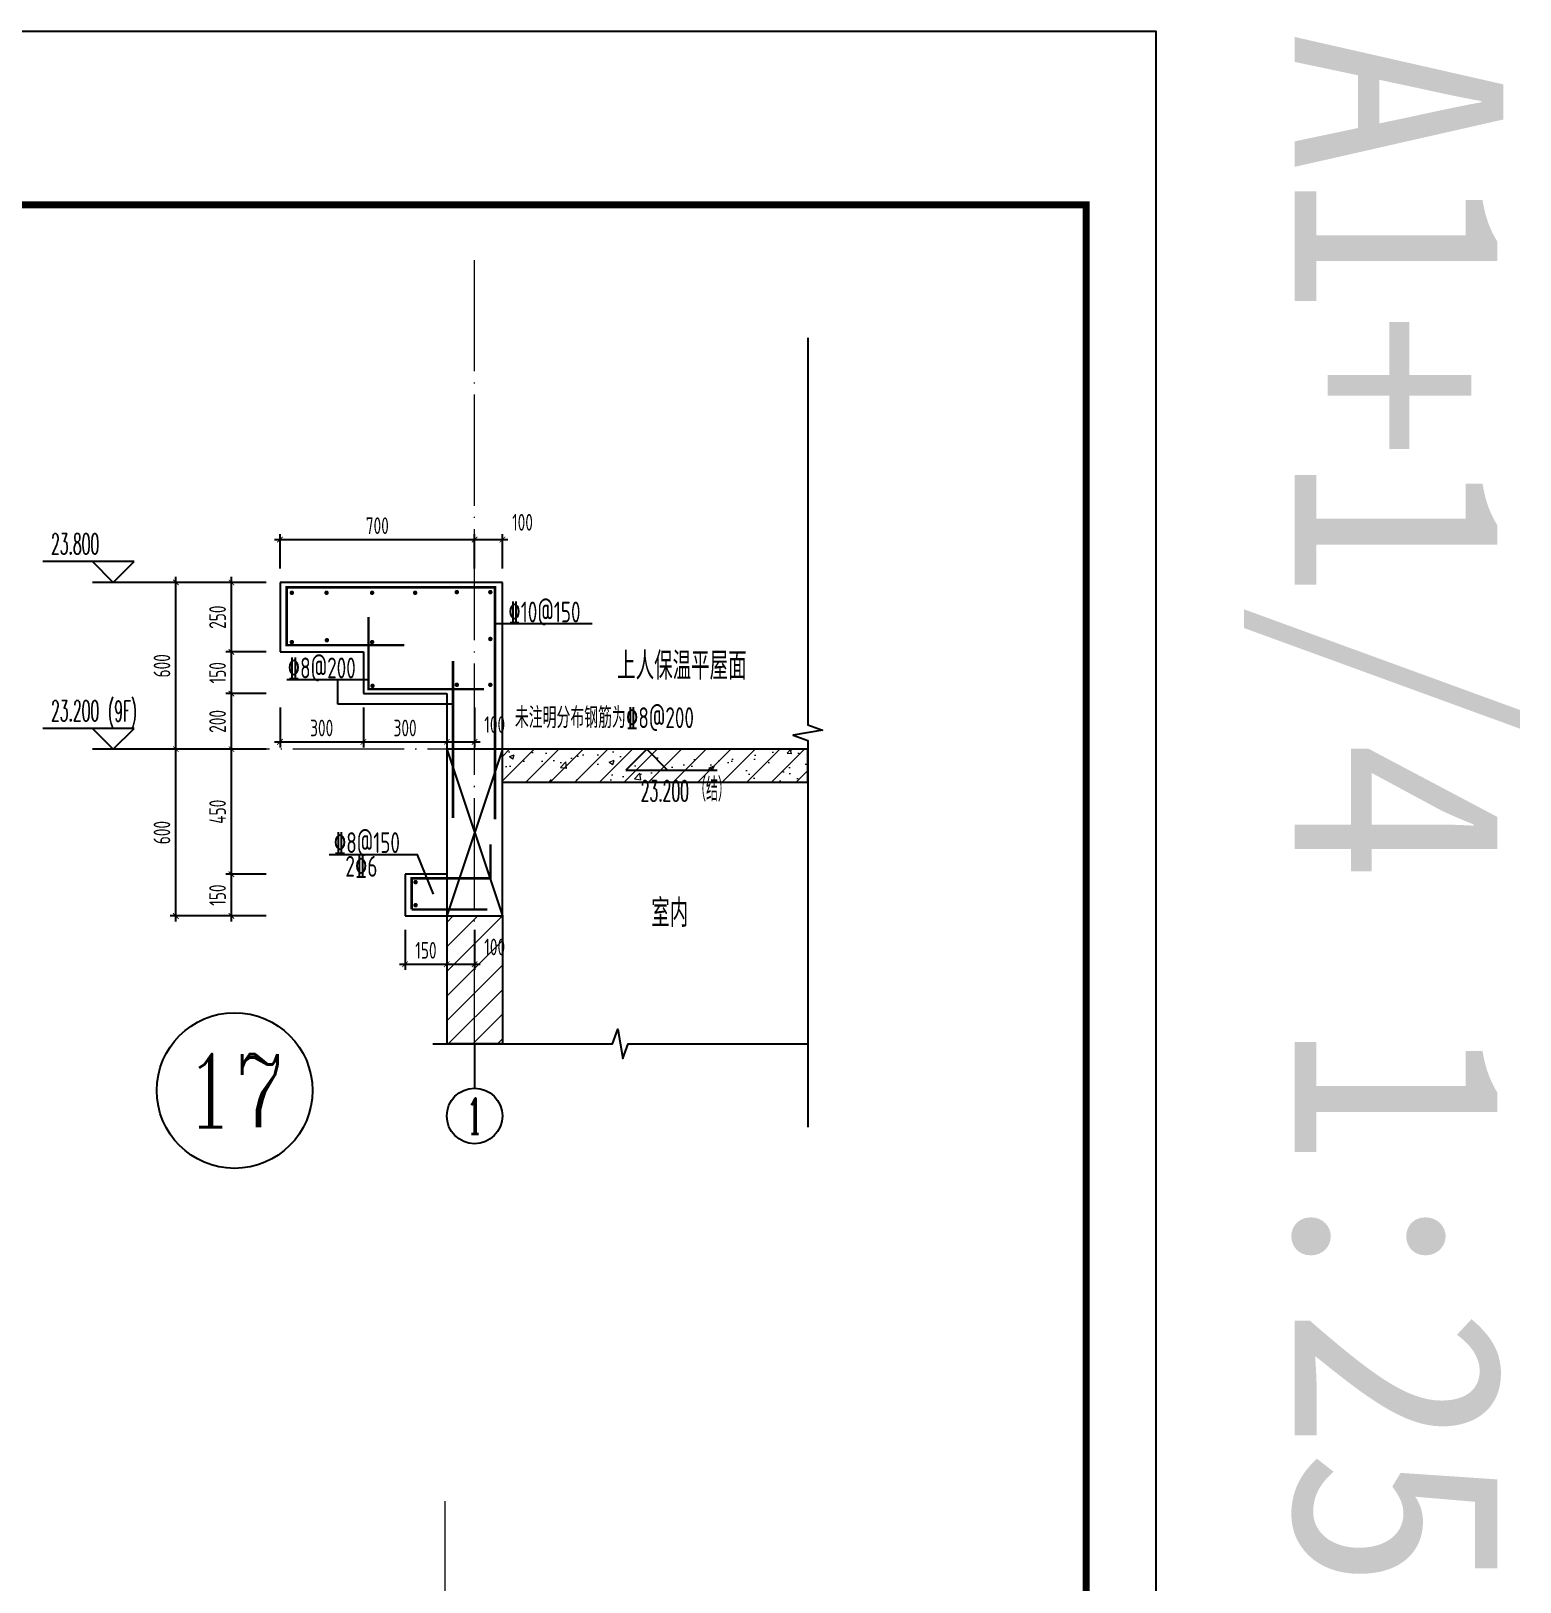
# Model space of a CAD drawing. Extents: x -655480 to 203344, y -294099 to 287156.
# Drawn here: x 174032 to 179389, y 138712 to 144293 of the extents above; entities that cross this region are included whole.
import ezdxf
from ezdxf.enums import TextEntityAlignment as Align

# ---------------------------------------------------------------- set-up
doc = ezdxf.new("R2010")
doc.units = 0
doc.header["$LTSCALE"] = 1000
doc.linetypes.add('DOTE', pattern=[2.42, 2, -0.2, 0.02, -0.2])
doc.layers.get('0').update_dxf_attribs({"linetype": 'CONTINUOUS'})
doc.layers.get('DEFPOINTS').update_dxf_attribs({"linetype": 'CONTINUOUS'})
for name, color, linetype in [('A-AXIS_TEXT', 7, 'CONTINUOUS'), ('AXIS', 3, 'CONTINUOUS'), ('DIM', 2, 'CONTINUOUS'), ('DIM_ELEV', 3, 'CONTINUOUS'), ('DIM_SYMB', 3, 'CONTINUOUS'), ('PUB_TEXT', 2, 'CONTINUOUS'), ('REIN', 6, 'CONTINUOUS'), ('S-大样-砼线', 7, 'CONTINUOUS'), ('S-引出线', 40, 'CONTINUOUS'), ('TEXT', 2, 'CONTINUOUS'), ('WALL', 5, 'CONTINUOUS')]:
    doc.layers.add(name, color=color, linetype=linetype)
for name, color, linetype, lineweight in [('AXIS_TEXT', 7, 'CONTINUOUS', 20), ('DOTE', 19, 'DOTE', 9), ('PUB_HATCH', 8, 'CONTINUOUS', 9), ('图框', 9, 'CONTINUOUS', 18)]:
    doc.layers.add(name, color=color, linetype=linetype, lineweight=lineweight)
doc.layers.add('yichutu', color=7, linetype='CONTINUOUS', true_color=0xffffff)
doc.styles.add('_TCH_AXIS', font='COMPLEX', dxfattribs={"bigfont": 'GBCBIG'})
doc.styles.add('_TCH_DIM', font='SIMPLEX.shx', dxfattribs={"width": 0.7, "bigfont": 'GBCBIG.shx'})
doc.styles.add('_TCH_LABEL', font='simhei.ttf')
doc.styles.add('COMPLEX', font='COMPLEX')
doc.styles.add('TSSD_DIMENSION', font='Tssdeng.shx', dxfattribs={"width": 0.7, "bigfont": 'tssdchn.shx'})
doc.styles.add('TSSD_REIN', font='tssdeng.shx', dxfattribs={"width": 0.7, "height": 300, "bigfont": 'tssdchn.shx'})
doc.dimstyles.new('TSSD_20_20', dxfattribs={"dimtxt": 60, "dimasz": 20, "dimexe": 20, "dimexo": 50, "dimgap": 20, "dimtad": 1, "dimdec": 0, "dimzin": 0, "dimdsep": 46, "dimtxsty": 'TSSD_DIMENSION', "dimblk": 'ARCHTICK', "dimblk1": 'ARCHTICK', "dimblk2": 'ARCHTICK', "dimcen": 0, "dimdle": 20, "dimclrt": 7, "dimadec": 0, "dimazin": 0, "dimtfac": 1, "dimtdec": 0, "dimtix": 1, "dimtmove": 2, "dimatfit": 3, "dimfxl": 1, "dimtolj": 1, "dimtzin": 0, "dimarcsym": 0})

# ---------------------------------------------------------------- blocks, each defined once
blk = doc.blocks.new('GFDDDDRG')
at = {"layer": '图框'}
blk.add_lwpolyline([(923310, -107437), (923310, -159999), (893610, -159999), (893610, -107437)], close=True, dxfattribs=at)
blk.add_lwpolyline([(923310, -107437), (923310, -159999), (893610, -159999), (893610, -107437)], close=True, dxfattribs=at)
at = {"layer": '图框', "const_width": 50}
blk.add_lwpolyline([(894110, -159499), (922810, -159499), (922810, -108687), (894110, -108687)], close=True, dxfattribs=at)
blk = doc.blocks.new('yct-1051-594-26275-14850-25-1002.0')
at = {"layer": 'yichutu', "color": 7, "true_color": 0xffffff}
blk.add_lwpolyline([(0, 0), (0, 14850), (26275, 14850), (26275, 0)], close=True, dxfattribs=at)
at = {"layer": 'yichutu', "color": 7, "true_color": 0xffffff, "style": '_TCH_LABEL'}
blk.add_text('A1+1/4 1:25', height=750, dxfattribs=at).set_placement((0, 15350))
blk = doc.blocks.new('_ArchTick')
at = {"color": 0, "linetype": 'ByBlock', "const_width": 0.15}
blk.add_lwpolyline([(-0.5, -0.5), (0.5, 0.5)], dxfattribs=at)
blk = doc.blocks.new('*D3610')
at = {"layer": 'DEFPOINTS', "color": 0, "transparency": 16777216}
for p in [(175378.1, 141108.6), (175528.1, 141108.6), (175528.1, 140934.9)]:
    blk.add_point(p, dxfattribs=at)
at = {"layer": 'DIM', "color": 0, "lineweight": -2, "transparency": 16777216}
for p, q in [((175378.1, 141058.6), (175378.1, 140914.9)), ((175528.1, 141058.6), (175528.1, 140914.9)), ((175358.1, 140934.9), (175548.1, 140934.9))]:
    blk.add_line(p, q, dxfattribs=at)
at = {"layer": 'DIM', "color": 0, "lineweight": -2, "transparency": 16777216, "xscale": 20, "yscale": 20, "zscale": 20, "rotation": 180}
blk.add_blockref('_ArchTick', (175378.1, 140934.9), dxfattribs=at)
at = {"layer": 'DIM', "color": 0, "lineweight": -2, "transparency": 16777216, "xscale": 20, "yscale": 20, "zscale": 20}
blk.add_blockref('_ArchTick', (175528.1, 140934.9), dxfattribs=at)
at = {"layer": 'DIM', "color": 7, "transparency": 16777216, "insert": (175453.1, 140984.9), "char_height": 60, "attachment_point": 5, "style": 'TSSD_DIMENSION'}
blk.add_mtext('\\A1;150', dxfattribs=at)
blk = doc.blocks.new('*D3611')
at = {"layer": 'DEFPOINTS', "color": 0, "transparency": 16777216}
for p in [(175528.1, 141108.6), (175628.1, 141108.6), (175628.1, 140934.9)]:
    blk.add_point(p, dxfattribs=at)
at = {"layer": 'DIM', "color": 0, "lineweight": -2, "transparency": 16777216}
for p, q in [((175528.1, 141058.6), (175528.1, 140914.9)), ((175628.1, 141058.6), (175628.1, 140914.9)), ((175508.1, 140934.9), (175648.1, 140934.9))]:
    blk.add_line(p, q, dxfattribs=at)
at = {"layer": 'DIM', "color": 0, "lineweight": -2, "transparency": 16777216, "xscale": 20, "yscale": 20, "zscale": 20, "rotation": 180}
blk.add_blockref('_ArchTick', (175528.1, 140934.9), dxfattribs=at)
at = {"layer": 'DIM', "color": 0, "lineweight": -2, "transparency": 16777216, "xscale": 20, "yscale": 20, "zscale": 20}
blk.add_blockref('_ArchTick', (175628.1, 140934.9), dxfattribs=at)
at = {"layer": 'DIM', "color": 7, "transparency": 16777216, "insert": (175700.5, 140997.1), "char_height": 60, "attachment_point": 5, "style": 'TSSD_DIMENSION'}
blk.add_mtext('\\A1;100', dxfattribs=at)
blk = doc.blocks.new('*D3612')
at = {"layer": 'DEFPOINTS', "color": 0, "transparency": 16777216}
for p in [(174928.1, 141908.6), (175228.1, 141908.6), (175228.1, 141734.9)]:
    blk.add_point(p, dxfattribs=at)
at = {"layer": 'DIM', "color": 0, "lineweight": -2, "transparency": 16777216}
for p, q in [((174928.1, 141858.6), (174928.1, 141714.9)), ((175228.1, 141858.6), (175228.1, 141714.9)), ((174908.1, 141734.9), (175248.1, 141734.9))]:
    blk.add_line(p, q, dxfattribs=at)
at = {"layer": 'DIM', "color": 0, "lineweight": -2, "transparency": 16777216, "xscale": 20, "yscale": 20, "zscale": 20, "rotation": 180}
blk.add_blockref('_ArchTick', (174928.1, 141734.9), dxfattribs=at)
at = {"layer": 'DIM', "color": 0, "lineweight": -2, "transparency": 16777216, "xscale": 20, "yscale": 20, "zscale": 20}
blk.add_blockref('_ArchTick', (175228.1, 141734.9), dxfattribs=at)
at = {"layer": 'DIM', "color": 7, "transparency": 16777216, "insert": (175078.1, 141784.9), "char_height": 60, "attachment_point": 5, "style": 'TSSD_DIMENSION'}
blk.add_mtext('\\A1;300', dxfattribs=at)
blk = doc.blocks.new('*D3613')
at = {"layer": 'DEFPOINTS', "color": 0, "transparency": 16777216}
for p in [(175228.1, 141908.6), (175528.1, 141908.6), (175528.1, 141734.9)]:
    blk.add_point(p, dxfattribs=at)
at = {"layer": 'DIM', "color": 0, "lineweight": -2, "transparency": 16777216}
for p, q in [((175228.1, 141858.6), (175228.1, 141714.9)), ((175528.1, 141858.6), (175528.1, 141714.9)), ((175208.1, 141734.9), (175548.1, 141734.9))]:
    blk.add_line(p, q, dxfattribs=at)
at = {"layer": 'DIM', "color": 0, "lineweight": -2, "transparency": 16777216, "xscale": 20, "yscale": 20, "zscale": 20, "rotation": 180}
blk.add_blockref('_ArchTick', (175228.1, 141734.9), dxfattribs=at)
at = {"layer": 'DIM', "color": 0, "lineweight": -2, "transparency": 16777216, "xscale": 20, "yscale": 20, "zscale": 20}
blk.add_blockref('_ArchTick', (175528.1, 141734.9), dxfattribs=at)
at = {"layer": 'DIM', "color": 7, "transparency": 16777216, "insert": (175378.1, 141784.9), "char_height": 60, "attachment_point": 5, "style": 'TSSD_DIMENSION'}
blk.add_mtext('\\A1;300', dxfattribs=at)
blk = doc.blocks.new('*D3614')
at = {"layer": 'DEFPOINTS', "color": 0, "transparency": 16777216}
for p in [(175528.1, 141908.6), (175628.1, 141908.6), (175628.1, 141734.9)]:
    blk.add_point(p, dxfattribs=at)
at = {"layer": 'DIM', "color": 0, "lineweight": -2, "transparency": 16777216}
for p, q in [((175528.1, 141858.6), (175528.1, 141714.9)), ((175628.1, 141858.6), (175628.1, 141714.9)), ((175508.1, 141734.9), (175648.1, 141734.9))]:
    blk.add_line(p, q, dxfattribs=at)
at = {"layer": 'DIM', "color": 0, "lineweight": -2, "transparency": 16777216, "xscale": 20, "yscale": 20, "zscale": 20, "rotation": 180}
blk.add_blockref('_ArchTick', (175528.1, 141734.9), dxfattribs=at)
at = {"layer": 'DIM', "color": 0, "lineweight": -2, "transparency": 16777216, "xscale": 20, "yscale": 20, "zscale": 20}
blk.add_blockref('_ArchTick', (175628.1, 141734.9), dxfattribs=at)
at = {"layer": 'DIM', "color": 7, "transparency": 16777216, "insert": (175700.5, 141797.1), "char_height": 60, "attachment_point": 5, "style": 'TSSD_DIMENSION'}
blk.add_mtext('\\A1;100', dxfattribs=at)
blk = doc.blocks.new('*D3615')
at = {"layer": 'DEFPOINTS', "color": 0, "transparency": 16777216}
for p in [(175628.1, 142462.8), (174928.1, 142308.6), (175628.1, 142308.6)]:
    blk.add_point(p, dxfattribs=at)
at = {"layer": 'DIM', "color": 0, "lineweight": -2, "transparency": 16777216}
for p, q in [((174928.1, 142358.6), (174928.1, 142482.8)), ((175628.1, 142358.6), (175628.1, 142482.8)), ((174908.1, 142462.8), (175648.1, 142462.8))]:
    blk.add_line(p, q, dxfattribs=at)
at = {"layer": 'DIM', "color": 0, "lineweight": -2, "transparency": 16777216, "xscale": 20, "yscale": 20, "zscale": 20, "rotation": 180}
blk.add_blockref('_ArchTick', (174928.1, 142462.8), dxfattribs=at)
at = {"layer": 'DIM', "color": 0, "lineweight": -2, "transparency": 16777216, "xscale": 20, "yscale": 20, "zscale": 20}
blk.add_blockref('_ArchTick', (175628.1, 142462.8), dxfattribs=at)
at = {"layer": 'DIM', "color": 7, "transparency": 16777216, "insert": (175278.1, 142512.8), "char_height": 60, "attachment_point": 5, "style": 'TSSD_DIMENSION'}
blk.add_mtext('\\A1;700', dxfattribs=at)
blk = doc.blocks.new('*D3616')
at = {"layer": 'DEFPOINTS', "color": 0, "transparency": 16777216}
for p in [(175728.1, 142462.8), (175628.1, 142308.6), (175728.1, 142308.6)]:
    blk.add_point(p, dxfattribs=at)
at = {"layer": 'DIM', "color": 0, "lineweight": -2, "transparency": 16777216}
for p, q in [((175628.1, 142358.6), (175628.1, 142482.8)), ((175728.1, 142358.6), (175728.1, 142482.8)), ((175608.1, 142462.8), (175748.1, 142462.8))]:
    blk.add_line(p, q, dxfattribs=at)
at = {"layer": 'DIM', "color": 0, "lineweight": -2, "transparency": 16777216, "xscale": 20, "yscale": 20, "zscale": 20, "rotation": 180}
blk.add_blockref('_ArchTick', (175628.1, 142462.8), dxfattribs=at)
at = {"layer": 'DIM', "color": 0, "lineweight": -2, "transparency": 16777216, "xscale": 20, "yscale": 20, "zscale": 20}
blk.add_blockref('_ArchTick', (175728.1, 142462.8), dxfattribs=at)
at = {"layer": 'DIM', "color": 7, "transparency": 16777216, "insert": (175800.5, 142525), "char_height": 60, "attachment_point": 5, "style": 'TSSD_DIMENSION'}
blk.add_mtext('\\A1;100', dxfattribs=at)
blk = doc.blocks.new('*D3617')
at = {"layer": 'DEFPOINTS', "color": 0, "transparency": 16777216}
for p in [(174753.5, 142308.6), (174928.1, 142308.6), (174928.1, 142058.6)]:
    blk.add_point(p, dxfattribs=at)
at = {"layer": 'DIM', "color": 0, "lineweight": -2, "transparency": 16777216}
for p, q in [((174878.1, 142308.6), (174733.5, 142308.6)), ((174753.5, 142038.6), (174753.5, 142328.6)), ((174878.1, 142058.6), (174733.5, 142058.6))]:
    blk.add_line(p, q, dxfattribs=at)
at = {"layer": 'DIM', "color": 0, "lineweight": -2, "transparency": 16777216, "xscale": 20, "yscale": 20, "zscale": 20}
for p, rotation in [((174753.5, 142308.6), 90), ((174753.5, 142058.6), 270)]:
    blk.add_blockref('_ArchTick', p, dxfattribs=dict(at, rotation=rotation))
at = {"layer": 'DIM', "color": 7, "transparency": 16777216, "insert": (174703.5, 142183.6), "char_height": 60, "attachment_point": 5, "rotation": 90, "style": 'TSSD_DIMENSION'}
blk.add_mtext('\\A1;250', dxfattribs=at)
blk = doc.blocks.new('*D3618')
at = {"layer": 'DEFPOINTS', "color": 0, "transparency": 16777216}
for p in [(174753.5, 142058.6), (174928.1, 142058.6), (174928.1, 141908.6)]:
    blk.add_point(p, dxfattribs=at)
at = {"layer": 'DIM', "color": 0, "lineweight": -2, "transparency": 16777216}
for p, q in [((174753.5, 141888.6), (174753.5, 142078.6)), ((174878.1, 142058.6), (174733.5, 142058.6)), ((174878.1, 141908.6), (174733.5, 141908.6))]:
    blk.add_line(p, q, dxfattribs=at)
at = {"layer": 'DIM', "color": 0, "lineweight": -2, "transparency": 16777216, "xscale": 20, "yscale": 20, "zscale": 20}
for p, rotation in [((174753.5, 142058.6), 90), ((174753.5, 141908.6), 270)]:
    blk.add_blockref('_ArchTick', p, dxfattribs=dict(at, rotation=rotation))
at = {"layer": 'DIM', "color": 7, "transparency": 16777216, "insert": (174703.5, 141983.6), "char_height": 60, "attachment_point": 5, "rotation": 90, "style": 'TSSD_DIMENSION'}
blk.add_mtext('\\A1;150', dxfattribs=at)
blk = doc.blocks.new('*D3619')
at = {"layer": 'DEFPOINTS', "color": 0, "transparency": 16777216}
for p in [(174753.5, 141908.6), (174928.1, 141908.6), (174928.1, 141708.6)]:
    blk.add_point(p, dxfattribs=at)
at = {"layer": 'DIM', "color": 0, "lineweight": -2, "transparency": 16777216}
for p, q in [((174878.1, 141908.6), (174733.5, 141908.6)), ((174753.5, 141688.6), (174753.5, 141928.6)), ((174878.1, 141708.6), (174733.5, 141708.6))]:
    blk.add_line(p, q, dxfattribs=at)
at = {"layer": 'DIM', "color": 0, "lineweight": -2, "transparency": 16777216, "xscale": 20, "yscale": 20, "zscale": 20}
for p, rotation in [((174753.5, 141908.6), 90), ((174753.5, 141708.6), 270)]:
    blk.add_blockref('_ArchTick', p, dxfattribs=dict(at, rotation=rotation))
at = {"layer": 'DIM', "color": 7, "transparency": 16777216, "insert": (174703.5, 141808.6), "char_height": 60, "attachment_point": 5, "rotation": 90, "style": 'TSSD_DIMENSION'}
blk.add_mtext('\\A1;200', dxfattribs=at)
blk = doc.blocks.new('*D3620')
at = {"layer": 'DEFPOINTS', "color": 0, "transparency": 16777216}
for p in [(174753.5, 141708.6), (174928.1, 141708.6), (174928.1, 141258.6)]:
    blk.add_point(p, dxfattribs=at)
at = {"layer": 'DIM', "color": 0, "lineweight": -2, "transparency": 16777216}
for p, q in [((174878.1, 141708.6), (174733.5, 141708.6)), ((174753.5, 141238.6), (174753.5, 141728.6)), ((174878.1, 141258.6), (174733.5, 141258.6))]:
    blk.add_line(p, q, dxfattribs=at)
at = {"layer": 'DIM', "color": 0, "lineweight": -2, "transparency": 16777216, "xscale": 20, "yscale": 20, "zscale": 20}
for p, rotation in [((174753.5, 141708.6), 90), ((174753.5, 141258.6), 270)]:
    blk.add_blockref('_ArchTick', p, dxfattribs=dict(at, rotation=rotation))
at = {"layer": 'DIM', "color": 7, "transparency": 16777216, "insert": (174703.5, 141483.6), "char_height": 60, "attachment_point": 5, "rotation": 90, "style": 'TSSD_DIMENSION'}
blk.add_mtext('\\A1;450', dxfattribs=at)
blk = doc.blocks.new('*D3621')
at = {"layer": 'DEFPOINTS', "color": 0, "transparency": 16777216}
for p in [(174753.5, 141258.6), (174928.1, 141258.6), (174928.1, 141108.6)]:
    blk.add_point(p, dxfattribs=at)
at = {"layer": 'DIM', "color": 0, "lineweight": -2, "transparency": 16777216}
for p, q in [((174878.1, 141258.6), (174733.5, 141258.6)), ((174753.5, 141088.6), (174753.5, 141278.6)), ((174878.1, 141108.6), (174733.5, 141108.6))]:
    blk.add_line(p, q, dxfattribs=at)
at = {"layer": 'DIM', "color": 0, "lineweight": -2, "transparency": 16777216, "xscale": 20, "yscale": 20, "zscale": 20}
for p, rotation in [((174753.5, 141258.6), 90), ((174753.5, 141108.6), 270)]:
    blk.add_blockref('_ArchTick', p, dxfattribs=dict(at, rotation=rotation))
at = {"layer": 'DIM', "color": 7, "transparency": 16777216, "insert": (174703.5, 141183.6), "char_height": 60, "attachment_point": 5, "rotation": 90, "style": 'TSSD_DIMENSION'}
blk.add_mtext('\\A1;150', dxfattribs=at)
blk = doc.blocks.new('*D3622')
at = {"layer": 'DEFPOINTS', "color": 0, "transparency": 16777216}
for p in [(174553.5, 141708.6), (174853.5, 141708.6), (174853.5, 141108.6)]:
    blk.add_point(p, dxfattribs=at)
at = {"layer": 'DIM', "color": 0, "lineweight": -2, "transparency": 16777216}
for p, q in [((174803.5, 141708.6), (174533.5, 141708.6)), ((174553.5, 141088.6), (174553.5, 141728.6)), ((174803.5, 141108.6), (174533.5, 141108.6))]:
    blk.add_line(p, q, dxfattribs=at)
at = {"layer": 'DIM', "color": 0, "lineweight": -2, "transparency": 16777216, "xscale": 20, "yscale": 20, "zscale": 20}
for p, rotation in [((174553.5, 141708.6), 90), ((174553.5, 141108.6), 270)]:
    blk.add_blockref('_ArchTick', p, dxfattribs=dict(at, rotation=rotation))
at = {"layer": 'DIM', "color": 7, "transparency": 16777216, "insert": (174503.5, 141408.6), "char_height": 60, "attachment_point": 5, "rotation": 90, "style": 'TSSD_DIMENSION'}
blk.add_mtext('\\A1;600', dxfattribs=at)
blk = doc.blocks.new('*D3623')
at = {"layer": 'DEFPOINTS', "color": 0, "transparency": 16777216}
for p in [(174553.5, 142308.6), (174853.5, 142308.6), (174853.5, 141708.6)]:
    blk.add_point(p, dxfattribs=at)
at = {"layer": 'DIM', "color": 0, "lineweight": -2, "transparency": 16777216}
for p, q in [((174803.5, 142308.6), (174533.5, 142308.6)), ((174553.5, 141688.6), (174553.5, 142328.6)), ((174803.5, 141708.6), (174533.5, 141708.6))]:
    blk.add_line(p, q, dxfattribs=at)
at = {"layer": 'DIM', "color": 0, "lineweight": -2, "transparency": 16777216, "xscale": 20, "yscale": 20, "zscale": 20}
for p, rotation in [((174553.5, 142308.6), 90), ((174553.5, 141708.6), 270)]:
    blk.add_blockref('_ArchTick', p, dxfattribs=dict(at, rotation=rotation))
at = {"layer": 'DIM', "color": 7, "transparency": 16777216, "insert": (174503.5, 142008.6), "char_height": 60, "attachment_point": 5, "rotation": 90, "style": 'TSSD_DIMENSION'}
blk.add_mtext('\\A1;600', dxfattribs=at)
blk = doc.blocks.new('_AXISO')
blk.add_circle((0, 0), 0.5)
at = {"layer": 'A-AXIS_TEXT', "style": 'COMPLEX', "width": 1.041667}
blk.add_attdef('A', text='', height=0.56, dxfattribs=at).set_placement((-0.25, -0.28), (0.25, -0.28), align=Align.FIT)
blk = doc.blocks.new('20210809.04143009')
at = {"layer": 'REIN', "const_width": 9}
for points in [[(87577.4, 67531.6), (87154.5, 67531.6), (87154.5, 67739.9), (87903.5, 67739.9), (87903.5, 66904.9)], [(87448.4, 67632.6), (87448.4, 67373.2), (87864.3, 67373.2)], [(87752.4, 66910.5), (87752.4, 67475.3)], [(87603.8, 66580.9), (87603.8, 66692.7), (87887.7, 66692.7), (87887.7, 66815.7)], [(87603.8, 66580.9), (87876.3, 66580.9)]]:
    blk.add_lwpolyline(points, dxfattribs=at)
at = {"layer": 'REIN', "const_width": 8}
for points in [[(87168.8, 67720.3, 1), (87176.8, 67720.3, 1)], [(87293.8, 67720.3, 1), (87301.8, 67720.3, 1)], [(87457.5, 67720.3, 1), (87465.5, 67720.3, 1)], [(87612.4, 67720.3, 1), (87620.4, 67720.3, 1)], [(87762.2, 67722.6, 1), (87770.2, 67722.6, 1)], [(87882.9, 67722.6, 1), (87890.9, 67722.6, 1)], [(87168.8, 67542.9, 1), (87176.8, 67542.9, 1)], [(87294.9, 67549.5, 1), (87302.9, 67549.5, 1)], [(87457.5, 67542.9, 1), (87465.5, 67542.9, 1)], [(87882.9, 67554.1, 1), (87890.9, 67554.1, 1)], [(87459, 67385.4, 1), (87467, 67385.4, 1)], [(87762.2, 67389.2, 1), (87770.2, 67389.2, 1)], [(87882.9, 67389.2, 1), (87890.9, 67389.2, 1)], [(87614, 66679.1, 1), (87622, 66679.1, 1)], [(87614, 66596.2, 1), (87622, 66596.2, 1)]]:
    blk.add_lwpolyline(points, format="xyb", close=True, dxfattribs=at)
at = {"layer": 'S-引出线'}
for p, q in [((87899.5, 67609.5), (88253.1, 67609.5)), ((87154.5, 67408.2), (87448.4, 67408.2)), ((87338.1, 67319.1), (87338.1, 67408.2)), ((87752.4, 67319.1), (87338.1, 67319.1))]:
    blk.add_line(p, q, dxfattribs=at)
blk.add_lwpolyline([(87683, 66635.5), (87625, 66777), (87306.6, 66777)], dxfattribs=at)
at = {"layer": 'TEXT', "style": 'TSSD_REIN', "width": 0.7}
for s, p in [('%%13210@150', (87951.6, 67613.6)), ('%%1328@200', (87157.6, 67412.4)), ('未注明分布钢筋为%%1328@200', (87975.3, 67233.3)), ('%%1328@150', (87323.6, 66783.8)), ('2%%1326', (87365.4, 66698.6))]:
    blk.add_text(s, height=75, rotation=0, dxfattribs=at).set_placement(p)

msp = doc.modelspace()

# ---------------------------------------------------------------- hatches: boundary and pattern name
at = {"layer": 'PUB_HATCH'}
h = msp.add_hatch(dxfattribs=at)
h.set_pattern_fill('钢筋混凝土', color=256, scale=25, style=0)
h.set_pattern_definition([(45, (-512502.044, 291727.59), (-44.194174, 44.194174), []), (50, (-512502.04, 291727.59), (179.315046, -15.688034), [18.75, -206.25]), (355, (-512502.04, 291727.6), (-34.687833, 188.048033), [15, -165]), (100.4514, (-512487.1, 291726.28), (144.627345, 172.359886), [15.935047, -175.28553]), (46.1842, (-512502.04, 291777.6), (266.81026, -41.379754), [28.125, -309.375]), (96.6356, (-512479.8, 291774.14), (233.66568, 243.52947), [23.90257, -262.92825]), (351.1842, (-512502.04, 291777.6), (233.66549, 243.52965), [22.5, -247.5]), (21, (-512477.04, 291765.09), (149.226763, -100.654723), [18.75, -206.25]), (326, (-512477.04, 291765.1), (60.828833, 181.28751), [15, -165]), (71.4514, (-512464.6, 291756.7), (210.055657, 80.632624), [15.935047, -175.28553]), (37.5, (-512502.044, 291727.59), (3.039964, 83.2234635), [0, -163, 0, -167.5, 0, -165.625]), (7.5, (-512502.04, 291727.59), (65.767384, 98.602928), [0, -95.5, 0, -159.25, 0, -63.125]), (327.5, (-512557.794, 291727.59), (133.455609, -5.638718), [0, -62.5, 0, -195, 0, -258.75]), (317.5, (-512582.79, 291727.59), (145.796542, 25.026246), [0, -81.25, 0, -129.5, 0, -183.75])])
h.paths.add_polyline_path([(175728.13, 141708.61), (175728.13, 141588.61), (176826.66, 141588.61), (176826.66, 141708.61)])
h = msp.add_hatch(dxfattribs=at)
h.set_pattern_fill('普通砖', color=256, scale=25, style=0)
h.set_pattern_definition([(45, (-512502.044, 291772.47), (-44.1941915, 44.1941915), [])])
h.paths.add_polyline_path([(175728.13, 141108.61), (175629.97, 141108.61), (175528.18, 141108.61), (175528.18, 140648.45), (175728.18, 140648.45), (175728.18, 141108.61)])

# ---------------------------------------------------------------- linework, layer by layer
at = {"layer": 'AXIS'}
msp.add_line((175628.1, 140648.45), (175628.1, 140489.06), dxfattribs=at)
at = {"layer": 'AXIS', "color": 6}
msp.add_circle((174764.86, 140480.39), 280, dxfattribs=at)
at = {"layer": 'DIM_ELEV'}
for p, q in [((174403.52, 142383.61), (174075.52, 142383.61)), ((174328.52, 142308.61), (174253.52, 142383.61)), ((174328.52, 142308.61), (174403.52, 142383.61)), ((174753.52, 142308.61), (174253.52, 142308.61)), ((174403.52, 141783.61), (174075.52, 141783.61)), ((174328.52, 141708.61), (174253.52, 141783.61)), ((174328.52, 141708.61), (174403.52, 141783.61)), ((174753.52, 141708.61), (174253.52, 141708.61))]:
    msp.add_line(p, q, dxfattribs=at)
at = {"layer": 'DIM_ELEV', "color": 3}
for p, q in [((176247.33, 141708.61), (176172.33, 141633.61)), ((176247.33, 141708.61), (176322.33, 141633.61)), ((176172.33, 141633.61), (176500.33, 141633.61))]:
    msp.add_line(p, q, dxfattribs=at)
at = {"layer": 'DIM_SYMB'}
for points in [[(176826.66, 143188.61), (176826.66, 141796.65), (176879.16, 141777.55), (176774.16, 141759.03), (176826.66, 141740.4), (176826.66, 140348.45)], [(175478.13, 140648.45), (176124.27, 140648.45), (176143.38, 140700.95), (176161.89, 140595.95), (176180.52, 140648.45), (176826.66, 140648.45)]]:
    msp.add_lwpolyline(points, dxfattribs=at)
at = {"layer": 'DOTE', "color": 1, "linetype": 'DOTE', "ltscale": 0.2}
for p, q in [((175628.13, 140648.45), (175628.13, 143488.61)), ((176826.66, 141708.61), (174853.52, 141708.61)), ((175521.96, 134246.54), (175521.96, 139027.3))]:
    msp.add_line(p, q, dxfattribs=at)
at = {"layer": 'S-大样-砼线'}
for p, q in [((175528.13, 141708.61), (175728.13, 141108.61)), ((175728.13, 141708.61), (175528.13, 141108.61))]:
    msp.add_line(p, q, dxfattribs=at)
msp.add_lwpolyline([(175728.13, 141708.61), (175528.13, 141708.61), (175528.13, 141108.61), (175728.13, 141108.61)], close=True, dxfattribs=at)
at = {"layer": 'WALL'}
for p, q in [((175728.13, 142308.59), (174928.13, 142308.62)), ((174928.13, 142308.62), (174928.13, 142058.61)), ((175728.13, 141708.61), (175728.13, 142308.59)), ((174928.13, 142058.61), (175228.13, 142058.61)), ((175228.13, 142058.61), (175228.13, 141908.61)), ((175228.13, 141908.61), (175528.13, 141908.61)), ((175528.13, 141908.61), (175528.13, 141258.61)), ((176826.66, 141708.61), (175728.13, 141708.61)), ((176826.66, 141588.61), (176826.66, 141708.61)), ((176826.66, 141588.61), (175728.13, 141588.61)), ((175728.13, 141108.61), (175728.13, 141588.61)), ((175528.13, 141258.61), (175378.13, 141258.61)), ((175378.13, 141258.61), (175378.13, 141108.61)), ((175378.13, 141108.61), (175728.13, 141108.61)), ((175528.18, 141108.61), (175528.18, 140648.45)), ((175728.18, 141108.61), (175728.13, 141108.61)), ((175728.18, 141108.61), (175728.18, 140648.45)), ((175728.18, 140648.45), (175528.18, 140648.45))]:
    msp.add_line(p, q, dxfattribs=at)

# ---------------------------------------------------------------- block references
at = {"xscale": 0.5, "yscale": 0.5, "zscale": 0.5}
msp.add_blockref('GFDDDDRG', (-283576.43, 198011.07), dxfattribs=at)
at = {"layer": 'AXIS'}
ref = msp.add_blockref('_AXISO', (175628.1, 140389.06), dxfattribs=dict(at, xscale=200, yscale=200, zscale=200))
ref.add_attrib('A', '1', dxfattribs={"layer": 'AXIS_TEXT', "height": 128.68, "style": '_TCH_AXIS'}).set_placement((175600.53, 140324.72), (175655.68, 140324.72), align=Align.FIT)
at = {"layer": 'REIN'}
msp.add_blockref('20210809.04143009', (87797.87, 74551.14), dxfattribs=at)
at = {"layer": 'yichutu', "rotation": 270}
msp.add_blockref('yct-1051-594-26275-14850-25-1002.0', (163228.46, 144292.59), dxfattribs=at)

# ---------------------------------------------------------------- texts
at = {"layer": 'AXIS_TEXT', "color": 6, "style": '_TCH_AXIS'}
msp.add_text('17', height=262.756, dxfattribs=at).set_placement((174583.43, 140349.01), (174946.28, 140349.01), align=Align.FIT)
at = {"layer": 'DIM_ELEV', "color": 7, "style": '_TCH_DIM'}
for s, height, width, p in [('23.200', 74.375, 0.494118, (176225.78, 141521.08)), ('（结）', 84.397, 0.7, (176418.28, 141521.08))]:
    msp.add_text(s, height=height, dxfattribs=dict(at, width=width)).set_placement(p)
at = {"layer": 'PUB_TEXT'}
for s, height, style, width, p in [('23.800', 74.375, '_TCH_DIM', 0.494118, (174104.42, 142409.86)), ('上人保温平屋面', 100, 'TSSD_REIN', 0.7, (176141.07, 141958.42)), ('23.200', 74.375, '_TCH_DIM', 0.494118, (174104.42, 141809.86)), ('(9F)', 74.375, '_TCH_DIM', 0.494118, (174309.82, 141808.63)), ('室内', 100, 'TSSD_REIN', 0.7, (176263.54, 141069.26))]:
    msp.add_text(s, height=height, dxfattribs=dict(at, style=style, width=width)).set_placement(p)

# ---------------------------------------------------------------- dimensions: what is measured, and where the dimension line sits
at = {"layer": 'DIM'}
for p1, p2, distance, picture, middle in [((174928.13, 142308.61), (175628.13, 142308.61), 154.16, '*D3615', (175278.13, 142512.77)), ((174853.52, 141708.61), (174853.52, 142308.61), 300, '*D3623', (174503.52, 142008.61)), ((174928.13, 142058.61), (174928.13, 142308.61), 174.61, '*D3617', (174703.52, 142183.61)), ((174928.13, 141908.61), (174928.13, 142058.61), 174.61, '*D3618', (174703.52, 141983.61)), ((174928.13, 141708.61), (174928.13, 141908.61), 174.61, '*D3619', (174703.52, 141808.61)), ((174928.13, 141908.61), (175228.13, 141908.61), -173.71, '*D3612', (175078.13, 141784.9)), ((175228.13, 141908.61), (175528.13, 141908.61), -173.71, '*D3613', (175378.13, 141784.9)), ((174853.52, 141108.6), (174853.52, 141708.61), 300, '*D3622', (174503.52, 141408.6)), ((174928.13, 141258.61), (174928.13, 141708.61), 174.61, '*D3620', (174703.52, 141483.61)), ((174928.13, 141108.61), (174928.13, 141258.61), 174.61, '*D3621', (174703.52, 141183.61)), ((175378.13, 141108.61), (175528.13, 141108.61), -173.71, '*D3610', (175453.13, 140984.9))]:
    dim = msp.add_aligned_dim(p1=p1, p2=p2, distance=distance, dimstyle='TSSD_20_20', dxfattribs=at)
    dim.commit()
    dim.dimension.update_dxf_attribs({"geometry": picture, "text_midpoint": middle})
for base, p1, p2, picture, middle in [((175728.13, 142462.77), (175628.13, 142308.61), (175728.13, 142308.61), '*D3616', (175800.55, 142524.96)), ((175628.13, 141734.9), (175528.13, 141908.61), (175628.13, 141908.61), '*D3614', (175700.55, 141797.08)), ((175628.13, 140934.9), (175528.13, 141108.61), (175628.13, 141108.61), '*D3611', (175700.55, 140997.08))]:
    dim = msp.add_linear_dim(base=base, p1=p1, p2=p2, angle=360, dimstyle='TSSD_20_20', dxfattribs=at)
    dim.commit()
    dim.dimension.update_dxf_attribs({"geometry": picture, "text_midpoint": middle, "dimtype": 161})

doc.saveas('drawing.dxf')
